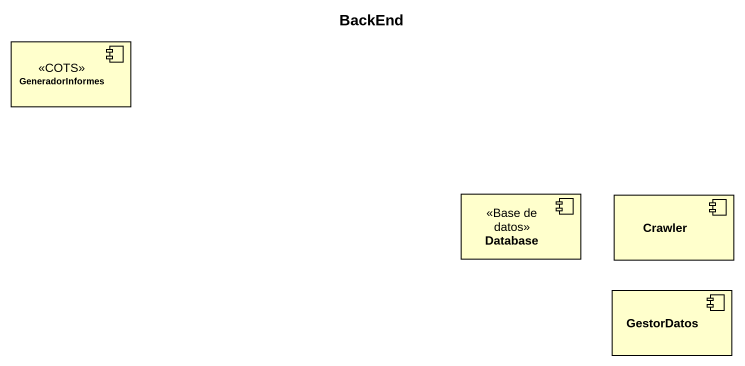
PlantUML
@startuml
title BackEnd
component GeneradorInformes <<COTS>>
component "Database" as Database_ <<Base de datos>>
component Crawler
component GestorDatos
@enduml
